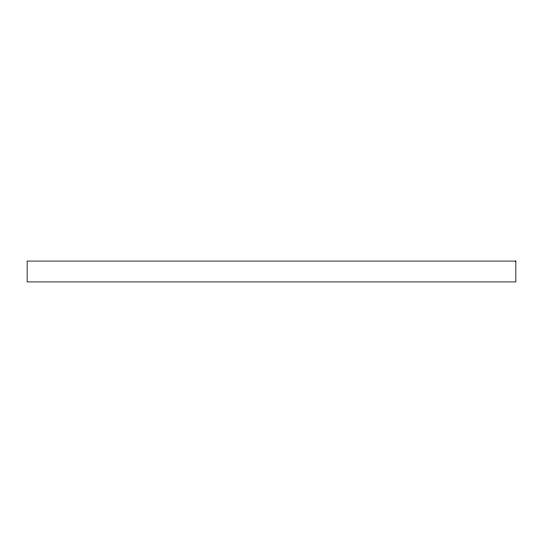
<?xml version="1.0" encoding="UTF-8"?>
<svg xmlns="http://www.w3.org/2000/svg" width="543" height="543" viewBox="0 0 543 543"><rect width="100%" height="100%" fill="white"/><g stroke="black" fill="none" stroke-linecap="round" stroke-linejoin="round"><path stroke-width="0.81" d="M515.85 261.074L27.15 261.074L27.15 281.926L515.85 281.926L515.85 261.074"/></g></svg>
